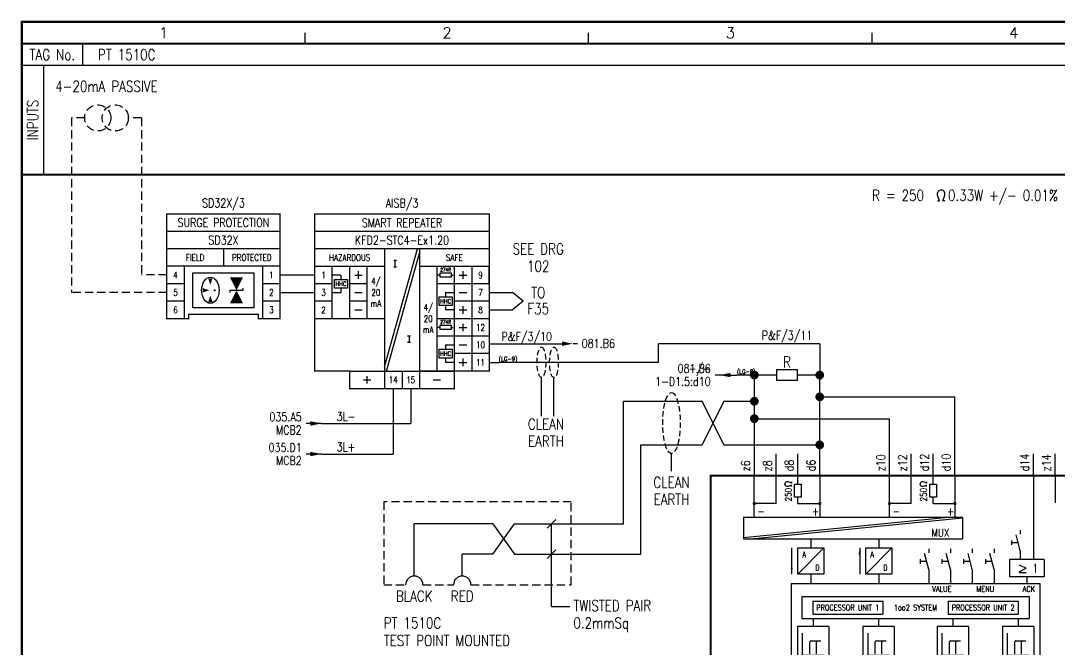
# Model space of a CAD drawing. Extents: x 0 to 414, y 0 to 285.
# Drawn here: x 15.7 to 253.9, y 141.2 to 285.2 of the extents above; entities that cross this region are included whole.
import ezdxf
from ezdxf.enums import TextEntityAlignment as Align

# ---------------------------------------------------------------- set-up
doc = ezdxf.new("R2010")
doc.units = 0
doc.header["$LTSCALE"] = 5
doc.header["$MEASUREMENT"] = 0
doc.linetypes.add('CONTINU', pattern=[0])
doc.linetypes.add('HIDDEN', pattern=[0.375, 0.25, -0.125])
doc.layers.get('0').update_dxf_attribs({"linetype": 'CONTINUOUS'})
for name, color, linetype in [('ADD', 2, 'CONTINUOUS'), ('CATALOGUE', 2, 'CONTINUOUS'), ('COL', 2, 'CONTINU'), ('COM', 2, 'CONTINUOUS'), ('DES', 2, 'CONTINUOUS'), ('GROUP', 2, 'CONTINUOUS'), ('LAB', 2, 'CONTINUOUS'), ('LOCATION', 2, 'CONTINUOUS'), ('MCABMARKON', 4, 'CONTINUOUS'), ('PCABGREY-0_22', 7, 'CONTINUOUS'), ('PCABMARKON', 7, 'CONTINUOUS'), ('RACK', 2, 'CONTINUOUS'), ('RECORD', 2, 'CONTINUOUS'), ('ROW', 2, 'CONTINU'), ('SLOT', 2, 'CONTINUOUS'), ('SNA', 2, 'CONTINUOUS'), ('SPOTS', 7, 'CONTINUOUS'), ('TEXT', 2, 'CONTINUOUS'), ('TPOL', 3, 'CONTINUOUS'), ('UPS', 2, 'CONTINUOUS'), ('XR_FUNCTION', 2, 'CONTINUOUS'), ('XR_MAIN', 2, 'CONTINUOUS'), ('ZONE', 2, 'CONTINUOUS')]:
    doc.layers.add(name, color=color, linetype=linetype)
doc.layers.add('MCABGREY-0_22', color=4, linetype='CONTINUOUS', plot=False)
doc.styles.add('CATALOGU', font='romans.shx', dxfattribs={"width": 0.8})
doc.styles.add('CROSSREF', font='ROMANS.shx', dxfattribs={"width": 0.8, "height": 1})
doc.styles.add('FUNCTION', font='romans.shx', dxfattribs={"width": 0.8, "height": 2.5})
doc.styles.add('GROUP', font='romans.shx', dxfattribs={"width": 0.8, "height": 2.5})
doc.styles.add('LOCATION', font='ROMANS.shx', dxfattribs={"width": 0.8, "height": 2.5})
doc.styles.add('PINS', font='romans.shx', dxfattribs={"width": 0.8, "height": 2})
doc.styles.add('RACK', font='romans.shx', dxfattribs={"width": 0.8, "height": 2})
doc.styles.add('REFERENC', font='romans.shx', dxfattribs={"width": 0.8})
doc.styles.add('ROMAND', font='ROMAND')
doc.styles.add('ROMANS', font='romans.shx', dxfattribs={"width": 0.8})
doc.styles.add('SLOT', font='romans.shx', dxfattribs={"width": 0.8, "height": 2})
doc.styles.add('SYMBOL', font='romans.shx', dxfattribs={"width": 0.8})
doc.styles.add('WIRES', font='ROMANS.shx', dxfattribs={"width": 0.8, "height": 2})
doc.styles.add('ZONE', font='ROMANS.shx', dxfattribs={"width": 0.8, "height": 2.5})
doc.dimstyles.get("Standard").update_dxf_attribs({"dimtxt": 0.18, "dimasz": 0.18, "dimexe": 0.18, "dimexo": 0.0625, "dimgap": 0.09, "dimtad": 0, "dimtih": 1, "dimtoh": 1, "dimdec": 4, "dimzin": 0, "dimdsep": 46, "dimtxsty": 'STANDARD', "dimcen": 0.09, "dimadec": 0, "dimazin": 0, "dimtfac": 1, "dimtdec": 4, "dimtofl": 0, "dimtmove": 0, "dimatfit": 3, "dimfxl": 1, "dimtolj": 1, "dimtzin": 0, "dimarcsym": 0})

# ---------------------------------------------------------------- blocks, each defined once
blk = doc.blocks.new('OHM')
for p, q in [((-0.1906, 0.9524), (-0.0478, 1)), ((-0.0478, 1), (0.0478, 1)), ((0.1906, 0.9524), (0.0478, 1)), ((-0.3342, 0), (-0.143, 0)), ((-0.3338, 0.714), (-0.2858, 0.8572)), ((-0.3338, 0.5224), (-0.3338, 0.714)), ((-0.2858, 0.3332), (-0.3338, 0.5224)), ((-0.2858, 0.8572), (-0.1906, 0.9524)), ((-0.143, 0), (-0.2858, 0.3332)), ((0.143, 0), (0.2858, 0.3332)), ((0.3342, 0), (0.143, 0)), ((0.2858, 0.8572), (0.1906, 0.9524)), ((0.3338, 0.714), (0.2858, 0.8572)), ((0.2858, 0.3332), (0.3338, 0.5224)), ((0.3338, 0.5224), (0.3338, 0.714))]:
    blk.add_line(p, q)
blk = doc.blocks.new('A$C7A406D00')
for p, q in [((20, -4), (-20, -4)), ((20, -8), (-20, -8)), ((-4, -8), (-4, -40)), ((-4, -35.046), (3.523, -8)), ((-3.523, -36), (4, -8.954)), ((4, -8), (4, -40)), ((-1.8888, -10.603), (-1.2329, -10.603)), ((-1.5608, -12.103), (-1.5608, -10.603)), ((-4, -12), (-20, -12)), ((-16, -24), (-16, -12)), ((-14, -14), (-16, -14)), ((-14, -14), (-14, -15)), ((-12, -24), (-12, -12)), ((-10.8573, -13.999), (-9.1384, -13.999)), ((-9.9979, -14.8584), (-9.9979, -13.1395)), ((-8, -24), (-8, -12)), ((-1.8888, -12.103), (-1.2329, -12.103)), ((20, -12), (4, -12)), ((8, -12), (8, -36)), ((8.75, -14), (8.25, -14)), ((8.75, -14.5), (8.75, -13.5)), ((8.75, -13.5), (11.25, -13.5)), ((11.25, -13.5), (11.25, -14.5)), ((11.25, -14), (11.75, -14)), ((12, -12), (12, -36)), ((13.1427, -13.999), (14.8616, -13.999)), ((14.0021, -14.8584), (14.0021, -13.1395)), ((16, -12), (16, -36)), ((-16, -16), (-20, -16)), ((-15.5, -15), (-12.5, -15)), ((-15.5, -17), (-15.5, -15)), ((-12.5, -15), (-12.5, -17)), ((-8, -16), (-12, -16)), ((20, -16), (8, -16)), ((11.25, -14.5), (8.75, -14.5)), ((-16, -18), (-14, -18)), ((-12.5, -17), (-15.5, -17)), ((-14, -17), (-14, -18)), ((-10.8573, -17.999), (-9.1384, -17.999)), ((8.5, -21), (8.5, -19)), ((8.5, -19), (11.5, -19)), ((10, -18), (12, -18)), ((10, -18), (10, -19)), ((11.5, -19), (11.5, -21)), ((13.1427, -17.999), (14.8616, -17.999)), ((-16, -20), (-20, -20)), ((-8, -20), (-12, -20)), ((11.5, -21), (8.5, -21)), ((10, -21), (10, -22)), ((16, -20), (12, -20)), ((14.0021, -22.8584), (14.0021, -21.1395)), ((20, -20), (16, -20)), ((-10.8573, -21.999), (-9.1384, -21.999)), ((12, -22), (10, -22)), ((13.1427, -21.999), (14.8616, -21.999)), ((-4, -24), (-20, -24)), ((20, -24), (8, -24)), ((8.75, -26), (8.25, -26)), ((8.75, -25.5), (11.25, -25.5)), ((8.75, -26.5), (8.75, -25.5)), ((11.25, -25.5), (11.25, -26.5)), ((11.25, -26), (11.75, -26)), ((13.1427, -25.999), (14.8616, -25.999)), ((14.0021, -26.8584), (14.0021, -25.1395)), ((1.2931, -27.897), (1.949, -27.897)), ((1.621, -27.897), (1.621, -29.397)), ((20, -28), (8, -28)), ((11.25, -26.5), (8.75, -26.5)), ((1.2931, -29.397), (1.949, -29.397)), ((10, -30), (10, -31)), ((10, -30), (12, -30)), ((13.1427, -29.999), (14.8616, -29.999)), ((8.5, -33), (8.5, -31)), ((8.5, -31), (11.5, -31)), ((11.5, -33), (8.5, -33)), ((10, -33), (10, -34)), ((11.5, -31), (11.5, -33)), ((16, -32), (12, -32)), ((14.0021, -34.8584), (14.0021, -33.1395)), ((20, -32), (16, -32)), ((12, -34), (10, -34)), ((13.1427, -33.999), (14.8616, -33.999)), ((-12, -36), (12, -36)), ((-8.8594, -37.999), (-7.1405, -37.999)), ((-8, -38.8584), (-8, -37.1395)), ((0, -36), (0, -40)), ((20, -36), (4, -36)), ((7.1406, -37.999), (8.8595, -37.999))]:
    blk.add_line(p, q)
at = {"const_width": 0.3}
blk.add_lwpolyline([(-12, -36), (-12, -40), (12, -40), (12, -36), (20, -36), (20, 0), (-20, 0), (-20, -36)], close=True, dxfattribs=at)
at = {"style": 'ROMANS', "width": 0.8}
for s, height, p in [('SMART REPEATER', 2, (0, -2)), ('HAZARDOUS', 1.5, (-12, -10)), ('SAFE', 1.5, (12, -10)), ('1', 1.5, (-18, -14)), ('9', 1.5, (18, -14)), ('4/', 1.5, (-6, -15.5)), ('3', 1.5, (-18, -18)), ('20', 1.5, (-6, -18)), ('7', 1.5, (18, -18)), ('2', 1.5, (-18, -22)), ('mA', 1.5, (-6, -20.5)), ('4/', 1.5, (6, -21.5)), ('8', 1.5, (18, -22)), ('20', 1.5, (6, -24)), ('mA', 1.5, (6, -26.5)), ('12', 1.5, (18, -26)), ('10', 1.5, (18, -30)), ('11', 1.5, (18, -34)), ('14', 1.5, (-2, -38)), ('15', 1.5, (2, -38))]:
    blk.add_text(s, height=height, dxfattribs=at).set_placement(p, align=Align.MIDDLE)
at = {"color": 3, "style": 'ROMANS', "width": 0.8}
for s, height, p in [('274R', 0.8, (10, -12.75)), ('HHC', 1, (-14, -16)), ('HHC', 1, (10, -20)), ('274R', 0.8, (10, -24.75)), ('HHC', 1, (10, -32))]:
    blk.add_text(s, height=height, dxfattribs=at).set_placement(p, align=Align.MIDDLE)
at = {"layer": 'CATALOGUE', "style": 'CATALOGU', "width": 0.8, "flags": 1}
blk.add_attdef('CATALOGUE', (22.25, -3.999), '', height=1, dxfattribs=at)
at = {"layer": 'LOCATION', "style": 'LOCATION', "width": 0.8, "flags": 1}
blk.add_attdef('LOCATION', (22.25, -5.999), '', height=1, dxfattribs=at)
at = {"layer": 'RECORD', "color": 7, "style": 'REFERENC', "width": 0.8}
blk.add_attdef('RECORD', text='', height=2, dxfattribs=at).set_placement((0, -6), align=Align.MIDDLE)
at = {"layer": 'SNA', "style": 'SYMBOL', "width": 0.8}
blk.add_attdef('SNA', text='', height=2, dxfattribs=at).set_placement((0, 1.5), align=Align.CENTER)
at = {"layer": 'TPOL', "style": 'PINS', "width": 0.8, "flags": 1}
for tag, p in [('CN9', (-20, -14)), ('CN10', (-20, -18)), ('CN11', (-20, -22))]:
    blk.add_attdef(tag, text='', height=1.5, dxfattribs=at).set_placement(p, align=Align.MIDDLE_LEFT)
for tag, p in [('CN3', (20, -14)), ('CN4', (20, -18)), ('CN5', (20, -22)), ('CN6', (20, -26)), ('CN7', (20, -30)), ('CN8', (20, -34))]:
    blk.add_attdef(tag, text='', height=1.5, dxfattribs=at).set_placement(p, align=Align.MIDDLE_RIGHT)
for tag, p in [('CN2', (-2, -40)), ('CN1', (2, -40))]:
    blk.add_attdef(tag, text='', height=1.5, dxfattribs=at).set_placement(p, align=Align.CENTER)
at = {"layer": 'ZONE', "style": 'ZONE', "width": 0.8, "flags": 1}
blk.add_attdef('ZONE', (22.25, -7.999), '', height=1, dxfattribs=at)
blk = doc.blocks.new('SD32XIN')
for p, q in [((26, 10), (0, 10)), ((26, 6), (0, 6)), ((13, 6), (13, 2)), ((26, 2), (0, 2)), ((4, 2), (4, -10)), ((6, 0.5), (20, 0.5)), ((6, -7.5), (6, 0.5)), ((20, 0.5), (20, -7.5)), ((22, -10), (22, 2)), ((4, -2), (0, -2)), ((26, -2), (22, -2)), ((14.5, -3.5), (17.5, -3.5)), ((14.5, -3.5), (14.5, -4)), ((17.5, -3.5), (17.5, -3)), ((4, -6), (0, -6)), ((26, -6), (22, -6)), ((20, -7.5), (6, -7.5))]:
    blk.add_line(p, q)
at = {"const_width": 0.3}
blk.add_lwpolyline([(21, -9), (21, -10), (26, -10), (26, 14), (0, 14), (0, -10), (5, -10), (5, -9)], close=True, dxfattribs=at)
for points in [[(16, -0.5, 3, 0, 0), (16, -3.5, 0, 0, 0)], [(10, -0.75, 1, 0, 0), (10, -2.25, 0, 0, 0)], [(16, -6.5, 3, 0, 0), (16, -3.5, 0, 0, 0)], [(8.25, -3.5, 1, 0, 0), (9.75, -3.5, 0, 0, 0)], [(10, -6.25, 1, 0, 0), (10, -4.75, 0, 0, 0)]]:
    blk.add_lwpolyline(points, format="xyseb")
at = {"const_width": 0.25}
blk.add_lwpolyline([(10.88, -3.5, 1), (11.12, -3.5, 1)], format="xyb", close=True, dxfattribs=at)
blk.add_ellipse((10, -3.5), major_axis=(0, -3), ratio=0.6667)
at = {"style": 'ROMANS', "width": 0.8}
for s, height, p in [('SURGE PROTECTION', 2, (13, 12)), ('SD32X', 2, (13, 8)), ('FIELD', 1.5, (6.5, 4)), ('PROTECTED', 1.5, (19.5, 4)), ('4', 1.5, (2, 0)), ('1', 1.5, (24, 0)), ('5', 1.5, (2, -4)), ('2', 1.5, (24, -4)), ('6', 1.5, (2, -8)), ('3', 1.5, (24, -8))]:
    blk.add_text(s, height=height, dxfattribs=at).set_placement(p, align=Align.MIDDLE)
at = {"layer": 'CATALOGUE', "style": 'CATALOGU', "width": 0.8, "flags": 1}
blk.add_attdef('CATALOGUE', (28, 10), '', height=1, dxfattribs=at)
at = {"layer": 'LOCATION', "style": 'LOCATION', "width": 0.8, "flags": 1}
blk.add_attdef('LOCATION', (28, 8), '', height=1, dxfattribs=at)
at = {"layer": 'RECORD', "style": 'REFERENC', "width": 0.8, "flags": 1}
blk.add_attdef('RECORD', (28, 12), '', height=1, dxfattribs=at)
at = {"layer": 'SNA', "style": 'SYMBOL', "width": 0.8}
blk.add_attdef('SNA', text='', height=2, dxfattribs=at).set_placement((13, 15.5), align=Align.CENTER)
at = {"layer": 'TPOL', "style": 'PINS', "width": 0.8, "flags": 1}
for tag, p in [('CN1', (0, 0)), ('CN2', (0, -4)), ('CN3', (0, -8))]:
    blk.add_attdef(tag, text='', height=1.5, dxfattribs=at).set_placement(p, align=Align.MIDDLE_LEFT)
for tag, p in [('CN4', (26, 0)), ('CN5', (26, -4)), ('CN6', (26, -8))]:
    blk.add_attdef(tag, text='', height=1.5, dxfattribs=at).set_placement(p, align=Align.MIDDLE_RIGHT)
at = {"layer": 'ZONE', "style": 'ZONE', "width": 0.8, "flags": 1}
blk.add_attdef('ZONE', (28, 6), '', height=1, dxfattribs=at)
blk = doc.blocks.new('HS-A3')
at = {"color": 1}
for p, q in [((81, 280), (81, 282.5)), ((146, 280), (146, 282.5)), ((211, 280), (211, 282.5))]:
    blk.add_line(p, q, dxfattribs=at)
at = {"color": 1, "const_width": 0.5}
blk.add_lwpolyline([(16, 3), (409, 3), (409, 285), (16, 285)], close=True, dxfattribs=at)
blk.add_lwpolyline([(16, 280), (404, 280)], dxfattribs=at)
at = {"color": 2, "style": 'ROMAND'}
for s, p in [('1', (48.5, 282.5)), ('2', (113.5, 282.5)), ('3', (178.5, 282.5)), ('4', (243.5, 282.5))]:
    blk.add_text(s, height=2.5, dxfattribs=at).set_placement(p, align=Align.MIDDLE)
at = {"layer": 'COL', "style": 'ROMAND', "flags": 9}
for tag, p in [('COL1', (48.5, 282.5)), ('COL2', (113.5, 282.5)), ('COL3', (178.5, 282.5)), ('COL4', (243.5, 282.5)), ('COL5', (308.5, 282.5)), ('COL6', (373.5, 282.5))]:
    blk.add_attdef(tag, p, '', height=2.5, dxfattribs=at)
at = {"layer": 'ROW', "style": 'ROMAND', "flags": 9}
for tag, p in [('ROW1', (406.5, 249.5)), ('ROW2', (406.5, 188.5)), ('ROW3', (406.5, 127.5)), ('ROW4', (406.5, 66.5))]:
    blk.add_attdef(tag, p, '', height=2.5, dxfattribs=at)
at = {"layer": 'UPS', "color": 3, "style": 'ROMANS', "width": 0.8, "flags": 8}
blk.add_attdef('PROJS->NOMPRO', text='', height=1.7, rotation=90, dxfattribs=at).set_placement((13.5, 35), align=Align.MIDDLE_LEFT)
at = {"layer": 'UPS', "style": 'ROMANS', "width": 0.8, "flags": 8}
for tag, height, p in [('PLANOS->VERIF', 2.5, (293.5, 34.25)), ('PLANOS->CANVI1', 2.5, (109, 29.25)), ('PLANOS->NCAN1', 2.5, (149, 29.25)), ('PLANOS->DCAN1', 2.5, (262.5, 29.25)), ('PLANOS->ORIG', 2.5, (293.5, 29.25)), ('PLANOS->CANVI2', 2.5, (109, 24.25)), ('PLANOS->NCAN2', 2.5, (149, 24.25)), ('PLANOS->DCAN2', 2.5, (262.5, 24.25)), ('PLANOS->HECHF', 2.5, (293.5, 24.25)), ('PLANOS->CANVI3', 2.5, (109, 19.25)), ('PLANOS->NCAN3', 2.5, (149, 19.25)), ('PLANOS->DCAN3', 2.5, (262.5, 19.25)), ('PLANOS->HECHD', 2.5, (293.5, 19.25)), ('PLANOS->CANVI4', 2.5, (109, 14.25)), ('PLANOS->NCAN4', 2.5, (149, 14.25)), ('PLANOS->DCAN4', 2.5, (262.5, 14.25)), ('PLANOS->DATACREA', 2.5, (293.5, 14.25)), ('PLANOS->CANVI5', 2.5, (109, 9.25)), ('PLANOS->NCAN5', 2.5, (149, 9.25)), ('PLANOS->DCAN5', 2.5, (262.5, 9.25)), ('PLANOS->NR1', 2.5, (293.5, 9.25)), ('PROJS->DESCPRO3', 5, (345.5, 5.5)), ('PLANOS->PLANO', 5, (378.5, 5.5)), ('PLANOS->USER', 5, (402.75, 5.5)), ('PLANOS->NR2', 2.5, (293.5, 4.25))]:
    blk.add_attdef(tag, text='', height=height, dxfattribs=at).set_placement(p, align=Align.CENTER)
at = {"layer": 'UPS', "style": 'ROMANS', "width": 3.1263, "flags": 8}
blk.add_attdef('PLANOS->MCAN1', text='', height=2.5, rotation=0.061173, dxfattribs=at).set_placement((155, 31.6443), (254, 31.75), align=Align.FIT)
at = {"layer": 'UPS', "style": 'ROMANS', "flags": 8}
for tag, width, p, p2 in [('PLANOS->MCAN2', 3.0574, (155, 26.75), (254, 26.75)), ('PLANOS->MCAN3', 3.0574, (155, 21.75), (254, 21.75)), ('PLANOS->MCAN4', 3.0462, (155, 16.75), (254, 16.75)), ('PLANOS->MCAN5', 3.0574, (155, 11.75), (254, 11.75))]:
    blk.add_attdef(tag, text='', height=2.5, dxfattribs=dict(at, width=width)).set_placement(p, p2, align=Align.FIT)
at = {"layer": 'UPS', "style": 'ROMANS', "width": 0.8, "flags": 8}
blk.add_attdef('PLANOS->DENOM', (313.5, 24.25), '', height=2.5, dxfattribs=at)
at = {"layer": 'UPS', "color": 4, "style": 'ROMANS', "width": 0.8, "flags": 8}
for tag, p in [('PROJS->DESCPRO1', (303, 19.25)), ('PROJS->DESCPRO2', (303, 14.25))]:
    blk.add_attdef(tag, p, '', height=2.5, dxfattribs=at)
at = {"layer": 'UPS', "color": 3, "style": 'ROMANS', "width": 0.8, "flags": 8}
blk.add_attdef('PLANOS->PROTOTIPO', text='', height=1.7, dxfattribs=at).set_placement((39.5, 5.5), align=Align.MIDDLE_LEFT)
at = {"layer": 'UPS', "style": 'ROMANS', "width": 0.8, "flags": 8}
blk.add_attdef('PLANOS->OBS4', text='', height=2.5, dxfattribs=at).set_placement((107, 5.5), align=Align.MIDDLE_LEFT)
blk = doc.blocks.new('EQUPOT10')
blk.add_line((3.5, 0), (0, 0))
blk.add_solid([(3.5, -0.5), (3.5, 0.5), (1, 0)])
at = {"layer": 'TEXT', "style": 'ROMANS', "width": 0.8}
blk.add_attdef('CONNECTION', text='', height=2, dxfattribs=at).set_placement((-1, -1.5), align=Align.MIDDLE_RIGHT)
at = {"layer": 'TPOL', "style": 'ROMANS', "flags": 8}
blk.add_attdef('CN1', text='', height=0.0025, dxfattribs=at).set_placement((3, 0), align=Align.MIDDLE_RIGHT)
at = {"layer": 'XR_FUNCTION', "style": 'FUNCTION', "width": 0.8, "flags": 1}
blk.add_attdef('XR_FUNCTION', text='', height=2, dxfattribs=at).set_placement((3.5, 0), align=Align.MIDDLE_LEFT)
at = {"layer": 'XR_MAIN', "style": 'CROSSREF', "width": 0.8}
for tag in ['XR_PREV', 'XR_NEXT']:
    blk.add_attdef(tag, text='', height=2, dxfattribs=at).set_placement((-1, 1.5), align=Align.MIDDLE_RIGHT)
blk = doc.blocks.new('62100-12')
for p, q in [((0, -9.472), (0, 0)), ((5, -6.3692), (5, 0)), ((10, -1.9457), (10, 0)), ((15, 0), (15, -9.472)), ((31, -9.472), (31, 0)), ((36, -6.3692), (36, 0)), ((41, -1.9457), (41, 0)), ((46, 0), (46, -9.472)), ((64, 0), (64, -19.1731)), ((69, 0), (69, -6.2457)), ((72, 0), (72, -59)), ((72, -54.5399), (72, 0)), ((73, -59), (73, 0)), ((7.0964, -1.607), (7.0258, -1.8312)), ((7.0258, -1.8312), (7.0258, -1.9813)), ((7.0964, -2.2055), (7.0258, -1.9813)), ((7.2377, -1.4576), (7.0964, -1.607)), ((7.2377, -2.355), (7.0964, -2.2055)), ((7.4503, -1.3822), (7.2377, -1.4576)), ((7.4503, -2.4303), (7.2377, -2.355)), ((7.7347, -1.3822), (7.4503, -1.3822)), ((8.0155, -1.4576), (7.7347, -1.3822)), ((8.0155, -2.355), (7.7347, -2.4303)), ((8.51, -1.6818), (8.0155, -1.4576)), ((8.51, -2.1308), (8.0155, -2.355)), ((8.51, -1.3816), (8.51, -1.6818)), ((8.51, -2.4309), (8.51, -2.1308)), ((9.25, -1.9457), (10.75, -1.9457)), ((9.25, -4.9457), (9.25, -1.9457)), ((10.75, -1.9457), (10.75, -4.9457)), ((38.0964, -1.607), (38.0258, -1.8312)), ((38.0258, -1.8312), (38.0258, -1.9813)), ((38.0964, -2.2055), (38.0258, -1.9813)), ((38.2377, -1.4576), (38.0964, -1.607)), ((38.2377, -2.355), (38.0964, -2.2055)), ((38.4503, -1.3822), (38.2377, -1.4576)), ((38.4503, -2.4303), (38.2377, -2.355)), ((38.7347, -1.3822), (38.4503, -1.3822)), ((39.0155, -1.4576), (38.7347, -1.3822)), ((39.0155, -2.355), (38.7347, -2.4303)), ((39.51, -1.6818), (39.0155, -1.4576)), ((39.51, -2.1308), (39.0155, -2.355)), ((39.51, -1.3816), (39.51, -1.6818)), ((39.51, -2.4309), (39.51, -2.1308)), ((40.25, -1.9457), (41.75, -1.9457)), ((40.25, -4.9457), (40.25, -1.9457)), ((41.75, -1.9457), (41.75, -4.9457)), ((7.7347, -2.4303), (7.4503, -2.4303)), ((38.7347, -2.4303), (38.4503, -2.4303)), ((5, -6.3692), (0, -6.3692)), ((10.75, -4.9457), (9.25, -4.9457)), ((10, -6.3692), (10, -4.9457)), ((10, -6.3692), (15, -6.3692)), ((36, -6.3692), (31, -6.3692)), ((41.75, -4.9457), (40.25, -4.9457)), ((41, -6.3692), (41, -4.9457)), ((41, -6.3692), (46, -6.3692)), ((45.2095, -9.472), (-2.5, -14.2207)), ((-2.5, -9.472), (47.7336, -9.472)), ((-2.5, -9.472), (-2.5, -14.472)), ((47.7336, -9.472), (47.7336, -14.472)), ((47.7336, -9.7232), (0.0241, -14.472)), ((76.4974, -11.4822), (80.0329, -15.0178)), ((76.4974, -15.0178), (80.0329, -11.4822)), ((61, -17.1713), (60.0223, -13.5225)), ((61, -12.4748), (61, -13.3938)), ((-2.5, -14.472), (47.7336, -14.472)), ((15.9583, -16.5522), (9.9583, -22.5522)), ((9.9583, -16.5522), (15.9583, -16.5522)), ((9.9583, -22.5522), (9.9583, -16.5522)), ((12.9583, -14.472), (12.9583, -16.5522)), ((15.9583, -16.5522), (15.9583, -22.5522)), ((31.5453, -16.5522), (25.5453, -22.5522)), ((25.5453, -16.5522), (31.5453, -16.5522)), ((25.5453, -22.5522), (25.5453, -16.5522)), ((28.5453, -14.472), (28.5453, -16.5522)), ((31.5453, -16.5522), (31.5453, -22.5522)), ((59.0112, -14.8469), (59.0112, -15.8469)), ((60.5112, -15.3469), (59.0112, -15.3469)), ((40, -21.4736), (39.0223, -17.8248)), ((40, -16.777), (40, -17.6961)), ((45, -21.4736), (44.0223, -17.8248)), ((45, -16.777), (45, -17.6961)), ((50, -21.4736), (49.0223, -17.8248)), ((50, -16.777), (50, -17.6961)), ((55, -21.4736), (54.0223, -17.8248)), ((55, -16.777), (55, -17.6961)), ((61, -17.1713), (61, -19.1731)), ((38.0112, -19.1492), (38.0112, -20.1492)), ((39.5112, -19.6492), (38.0112, -19.6492)), ((43.0112, -19.1492), (43.0112, -20.1492)), ((44.5112, -19.6492), (43.0112, -19.6492)), ((48.0112, -19.1492), (48.0112, -20.1492)), ((49.5112, -19.6492), (48.0112, -19.6492)), ((53.0112, -19.1492), (53.0112, -20.1492)), ((54.5112, -19.6492), (53.0112, -19.6492)), ((66.5, -19.1731), (58.5, -19.1731)), ((58.5, -19.1731), (58.5, -23.1731)), ((60.7603, -20.3882), (62.3603, -21.1882)), ((60.7603, -21.9882), (62.3603, -21.1882)), ((66.5, -19.1731), (66.5, -23.1731)), ((15.9583, -22.5522), (9.9583, -22.5522)), ((12.9583, -22.5522), (12.9583, -24.7043)), ((31.5453, -22.5522), (25.5453, -22.5522)), ((28.5453, -22.5522), (28.5453, -24.7043)), ((40, -21.4736), (40, -24.7043)), ((45, -21.4736), (45, -24.7043)), ((50, -21.4736), (50, -24.7043)), ((55, -21.4736), (55, -24.7043)), ((66.5, -23.1731), (58.5, -23.1731)), ((60.7603, -22.1882), (62.3603, -22.1882)), ((62.5, -23.1731), (62.5, -24.7043)), ((8.4161, -24.7043), (65.5, -24.7043)), ((8.4161, -24.7043), (8.4161, -45.5776)), ((65.5, -24.7043), (65.5, -45.5776)), ((10.9161, -27.7043), (63, -27.7043)), ((10.9161, -27.7043), (10.9161, -32.7043)), ((63, -27.7043), (63, -32.7043)), ((73, -27.9952), (93, -27.9952)), ((13.4161, -28.7043), (29.4581, -28.7043)), ((13.4161, -28.7043), (13.4161, -31.7043)), ((29.4581, -28.7043), (29.4581, -31.7043)), ((44.4581, -28.7043), (60.5, -28.7043)), ((44.4581, -28.7043), (44.4581, -31.7043)), ((60.5, -28.7043), (60.5, -31.7043)), ((10.9161, -32.7043), (63, -32.7043)), ((13.4161, -31.7043), (29.4581, -31.7043)), ((13.5, -32.7043), (13.5, -34.5776)), ((28.5, -32.7043), (28.5, -34.5776)), ((44.4581, -31.7043), (60.5, -31.7043)), ((45.5, -32.7043), (45.5, -34.5776)), ((60.5, -32.7043), (60.5, -34.5776)), ((17.0951, -34.5776), (9.9049, -34.5776)), ((9.9049, -34.5776), (9.9049, -42.5776)), ((17.0951, -34.5776), (17.0951, -42.5776)), ((32.0951, -34.5776), (24.9049, -34.5776)), ((24.9049, -34.5776), (24.9049, -42.5776)), ((32.0951, -34.5776), (32.0951, -42.5776)), ((49.0951, -34.5776), (41.9049, -34.5776)), ((41.9049, -34.5776), (41.9049, -42.5776)), ((49.0951, -34.5776), (49.0951, -42.5776)), ((64.0951, -34.5776), (56.9049, -34.5776)), ((56.9049, -34.5776), (56.9049, -42.5776)), ((64.0951, -34.5776), (64.0951, -42.5776)), ((76.4974, -37.013), (80.0329, -33.4774)), ((76.4974, -33.4774), (80.0329, -37.013)), ((11, -36.0776), (11, -41.0776)), ((12.75, -40.8276), (12.75, -38.0776)), ((13, -37.8276), (15.25, -37.8276)), ((14.25, -40.8276), (14.25, -38.0776)), ((26, -36.0776), (26, -41.0776)), ((27.75, -40.8276), (27.75, -38.0776)), ((28, -37.8276), (30.25, -37.8276)), ((29.25, -40.8276), (29.25, -38.0776)), ((43, -36.0776), (43, -41.0776)), ((44.75, -40.8276), (44.75, -38.0776)), ((45, -37.8276), (47.25, -37.8276)), ((46.25, -40.8276), (46.25, -38.0776)), ((58, -36.0776), (58, -41.0776)), ((59.75, -40.8276), (59.75, -38.0776)), ((60, -37.8276), (62.25, -37.8276)), ((61.25, -40.8276), (61.25, -38.0776)), ((9.9049, -42.5776), (17.0951, -42.5776)), ((11, -41.0776), (16, -41.0776)), ((13.5, -42.5776), (13.5, -46.8368)), ((24.9049, -42.5776), (32.0951, -42.5776)), ((26, -41.0776), (31, -41.0776)), ((28.5, -42.5776), (28.5, -46.8368)), ((41.9049, -42.5776), (49.0951, -42.5776)), ((43, -41.0776), (48, -41.0776)), ((45.5, -42.5776), (45.5, -46.8368)), ((56.9049, -42.5776), (64.0951, -42.5776)), ((58, -41.0776), (63, -41.0776)), ((60.5, -42.5776), (60.5, -46.8368)), ((88, -42.9952), (88, -46.2452)), ((93, -42.9952), (88, -42.9952)), ((8.4161, -45.5776), (65.5, -45.5776)), ((9.9049, -46.8368), (9.9049, -54.8368)), ((9.9049, -46.8368), (17.0951, -46.8368)), ((17.0951, -46.8368), (17.0951, -54.8368)), ((24.9049, -46.8368), (24.9049, -54.8368)), ((24.9049, -46.8368), (32.0951, -46.8368)), ((32.0951, -46.8368), (32.0951, -54.8368)), ((37, -45.5776), (37, -59)), ((41.9049, -46.8368), (41.9049, -54.8368)), ((41.9049, -46.8368), (49.0951, -46.8368)), ((49.0951, -46.8368), (49.0951, -54.8368)), ((56.9049, -46.8368), (64.0951, -46.8368)), ((56.9049, -46.8368), (56.9049, -54.8368)), ((64.0951, -46.8368), (64.0951, -54.8368)), ((1, -49.1613), (-1, -49.1613)), ((11, -48.6717), (16, -48.6717)), ((13.5, -53.0019), (11, -48.6717)), ((13.5, -53.0019), (16, -48.6717)), ((28.5, -53.0019), (26, -48.6717)), ((26, -48.6717), (31, -48.6717)), ((28.5, -53.0019), (31, -48.6717)), ((43, -48.6717), (48, -48.6717)), ((45.5, -53.0019), (43, -48.6717)), ((45.5, -53.0019), (48, -48.6717)), ((58, -48.6717), (63, -48.6717)), ((60.5, -53.0019), (58, -48.6717)), ((60.5, -53.0019), (63, -48.6717)), ((91, -47.9952), (86.7626, -52.2326)), ((88, -49.2452), (88, -52.9952)), ((91, -47.9952), (93, -47.9952)), ((2.5, -51.1613), (-2.5, -51.1613)), ((1.75, -50.1613), (-1.75, -50.1613)), ((0, -51.1613), (0, -59)), ((93, -52.9952), (88, -52.9952)), ((-5, -55.3495), (5, -55.3495)), ((-5, -55.3495), (-5, -59)), ((5, -55.3495), (5, -59)), ((9.9049, -54.8368), (17.0951, -54.8368)), ((11, -54.8368), (11, -59)), ((16, -54.8368), (16, -59)), ((24.9049, -54.8368), (32.0951, -54.8368)), ((26, -54.8368), (26, -59)), ((31, -54.8368), (31, -59)), ((41.9049, -54.8368), (49.0951, -54.8368)), ((43, -54.8368), (43, -59)), ((48, -54.8368), (48, -59)), ((56.9049, -54.8368), (64.0951, -54.8368)), ((58, -54.8368), (58, -59)), ((63, -54.8368), (63, -59)), ((73, -64), (92, -64)), ((92, -68), (73, -68))]:
    blk.add_line(p, q)
at = {"const_width": 0.5}
blk.add_lwpolyline([(-10, 0), (93, 0), (93, -59), (-10, -59)], close=True, dxfattribs=at)
for points, const_width in [([(-0.1875, -6.3692, 1), (0.1875, -6.3692, 1)], 0.375), ([(14.8125, -6.3692, 1), (15.1875, -6.3692, 1)], 0.375), ([(30.8125, -6.3692, 1), (31.1875, -6.3692, 1)], 0.375), ([(45.8125, -6.3692, 1), (46.1875, -6.3692, 1)], 0.375), ([(75.7652, -13.25, 1), (80.7652, -13.25, 1)], 0.3), ([(75.7652, -35.2452, 1), (80.7652, -35.2452, 1)], 0.3), ([(-0.1875, -55.3495, 1), (0.1875, -55.3495, 1)], 0.375)]:
    blk.add_lwpolyline(points, format="xyb", close=True, dxfattribs=dict(const_width=const_width))
for centre in [(13, -38.0776), (14.5, -38.0776), (28, -38.0776), (29.5, -38.0776), (45, -38.0776), (46.5, -38.0776), (60, -38.0776), (61.5, -38.0776)]:
    blk.add_arc(centre, 0.25, 90, 180)
at = {"style": 'ROMANS', "width": 0.8}
for s, height, p in [('DCM', 3, (83, -3.25)), ('RDY', 2.25, (78.2652, -8.25)), ('+', 2.25, (91, -9)), ('-', 2.25, (91, -14)), ('ERR', 2.25, (78.2652, -30.2452))]:
    blk.add_text(s, height=height, dxfattribs=at).set_placement(p, align=Align.MIDDLE)
for p in [(7.7967, -5.8758), (38.7967, -5.8758)]:
    blk.add_text('250', height=1.5, rotation=90, dxfattribs=at).set_placement(p, align=Align.MIDDLE_LEFT)
for s, p in [('-', (0.7459, -7.2787)), ('+', (13.2255, -7.2787)), ('-', (31.7459, -7.2787)), ('+', (44.2255, -7.2787)), ('T', (15.4675, -52.0269)), ('1', (18.1095, -52.0269)), ('T', (30.4675, -52.0269)), ('2', (33.1095, -52.0269)), ('T', (47.4675, -52.0269)), ('1', (50.1095, -52.0269)), ('T', (62.4675, -52.0269)), ('2', (65.1095, -52.0269)), ('-', (11.7459, -54.8368)), ('+', (16.7459, -54.8368)), ('-', (26.7459, -54.8368)), ('+', (31.7459, -54.8368)), ('-', (43.7459, -54.8368)), ('+', (48.7459, -54.8368)), ('-', (58.7459, -54.8368)), ('+', (63.7459, -54.8368))]:
    blk.add_text(s, height=1.8, dxfattribs=at).set_placement(p, align=Align.TOP_LEFT)
for s, height, p in [('COM', 2.5, (83.1866, -13.5)), ('1', 2, (63.7603, -22.1882)), ('MODULE', 1.8, (82.9078, -33.8535)), ('ERR0R', 1.8, (82.9078, -36.9369))]:
    blk.add_text(s, height=height, dxfattribs=at).set_placement(p)
blk.add_text('MUX', height=1.8, dxfattribs=at).set_placement((44.7111, -14.472), align=Align.BOTTOM_RIGHT)
for s, height, p in [('A', 1.35, (11.4583, -18.0522)), ('A', 1.35, (27.0453, -18.0522)), ('D', 1.35, (14.4583, -21.0522)), ('D', 1.35, (30.0453, -21.0522)), ('PROCESSOR UNIT 1', 1.3, (21.4371, -30.2043)), ('1oo2 SYSTEM', 1.3, (36.9581, -30.2043)), ('PROCESSOR UNIT 2', 1.3, (52.479, -30.2043)), ('CH. 1', 1.5, (21, -44.1603)), ('ALARM', 1.5, (37, -44.1603)), ('CH. 2', 1.5, (53, -44.1603))]:
    blk.add_text(s, height=height, dxfattribs=at).set_placement(p, align=Align.MIDDLE_CENTER)
for s, p in [('VALUE', (43, -25.3142)), ('MENU', (53, -25.3142)), ('ACK', (62.9721, -25.3142))]:
    blk.add_text(s, height=1.3, dxfattribs=at).set_placement(p, align=Align.TOP_CENTER)
at = {"layer": 'ADD', "style": 'PINS', "width": 0.8, "flags": 1}
blk.add_attdef('ADD1', text='', height=1.5, dxfattribs=at).set_placement((-12, -5), align=Align.RIGHT)
at = {"layer": 'COM', "style": 'PINS', "width": 0.8, "flags": 1}
blk.add_attdef('COM1', text='', height=1.5, dxfattribs=at).set_placement((-12, -9), align=Align.RIGHT)
at = {"layer": 'DES', "style": 'PINS', "width": 0.8, "flags": 1}
blk.add_attdef('DES1', text='', height=1.5, dxfattribs=at).set_placement((-12, -7), align=Align.RIGHT)
at = {"layer": 'GROUP', "style": 'GROUP', "width": 0.8, "flags": 1}
blk.add_attdef('GROUP', text='', height=1.5, dxfattribs=at).set_placement((-12, -15), align=Align.RIGHT)
at = {"layer": 'LAB', "style": 'PINS', "width": 0.8}
blk.add_attdef('LAB1', text='', height=2.5, dxfattribs=at).set_placement((73, -66), align=Align.MIDDLE_LEFT)
at = {"layer": 'RACK', "style": 'RACK', "width": 0.8}
blk.add_attdef('RACK', (73, -63), '', height=2.5, dxfattribs=at)
at = {"layer": 'SLOT', "style": 'SLOT', "width": 0.8}
blk.add_attdef('SLOT', (84.5, -63), '', height=2.5, dxfattribs=at)
at = {"layer": 'SNA', "style": 'SYMBOL', "width": 0.8, "flags": 1}
blk.add_attdef('SNA', text='', height=1.5, dxfattribs=at).set_placement((-12, -13), align=Align.RIGHT)
at = {"layer": 'TEXT', "color": 3, "style": 'PINS', "width": 0.8}
blk.add_text('z6', height=2, rotation=90, dxfattribs=at).set_placement((-2, 1), align=Align.MIDDLE_LEFT)
at = {"layer": 'TEXT', "style": 'ROMANS', "width": 0.8}
blk.add_text('.', height=2, dxfattribs=at).set_placement((83.5, -63))
at = {"layer": 'TPOL', "style": 'PINS', "width": 0.8}
for tag, p in [('CN2', (4, 1)), ('CN3', (9, 1)), ('CN4', (14, 1)), ('CN5', (30, 1)), ('CN6', (35, 1)), ('CN7', (40, 1)), ('CN8', (45, 1)), ('CN9', (63, 1)), ('CN10', (68, 1)), ('CN1', (-1, 1))]:
    blk.add_attdef(tag, p, '', height=2, rotation=90, dxfattribs=at)
for tag, p in [('CN23', (94, -8)), ('CN24', (94, -13)), ('CN25', (94, -32)), ('CN26', (94, -42)), ('CN27', (94, -47)), ('CN28', (94, -52))]:
    blk.add_attdef(tag, p, '', height=2, dxfattribs=at)
for tag, p in [('CN11', (-6, -60)), ('CN12', (-1, -60)), ('CN13', (4, -60)), ('CN14', (10, -60)), ('CN15', (15, -60)), ('CN16', (25, -60)), ('CN17', (30, -60)), ('CN18', (36, -60)), ('CN19', (42, -60)), ('CN20', (47, -60)), ('CN21', (57, -60)), ('CN22', (62, -60))]:
    blk.add_attdef(tag, text='', height=2, rotation=90, dxfattribs=at).set_placement(p, align=Align.RIGHT)
at = {"layer": 'XR_FUNCTION', "style": 'FUNCTION', "width": 0.8, "flags": 1}
blk.add_attdef('XR_FUNCTION', text='', height=1.5, dxfattribs=at).set_placement((-12, -11), align=Align.RIGHT)
at = {"layer": 'XR_MAIN', "style": 'CROSSREF', "width": 0.8, "flags": 1}
blk.add_attdef('XR_MAIN', text='', height=1.5, dxfattribs=at).set_placement((-12, -17), align=Align.RIGHT)
for points in [[(8.5737, -22.5522), (8.5737, -16.5522)], [(24.1606, -16.5522), (24.1606, -22.5522)]]:
    blk.add_leader(points, dimstyle='STANDARD', override={"dimasz": 1.5})

msp = doc.modelspace()

# ---------------------------------------------------------------- linework, layer by layer
at = {"color": 1}
for p, q in [((30, 275), (30, 280)), ((404, 275), (16, 275)), ((21, 275), (21, 250))]:
    msp.add_line(p, q, dxfattribs=at)
for p, q in [((123.1924, 224.9788), (123.1924, 228.9788)), ((75.2375, 227), (83.1924, 227)), ((75.2375, 223), (83.1924, 223)), ((123.1924, 222.9788), (128.512, 222.9788)), ((131.012, 220.9788), (128.512, 222.9788)), ((131.012, 220.9788), (128.512, 218.9788)), ((123.1924, 218.9788), (128.512, 218.9788)), ((143.4105, 211.2578), (142.4105, 211.2578)), ((123.1924, 206.9788), (125.3799, 206.9788)), ((177, 188.072), (172, 198.072)), ((177, 198.072), (172, 188.072)), ((84.6924, 192.9788), (81.1924, 192.9788)), ((84.6924, 192.9788), (88.1924, 192.9788)), ((84.6924, 185.9788), (81.1924, 185.9788)), ((84.6924, 185.9788), (88.1924, 185.9788)), ((124, 170), (129, 163)), ((124, 163), (129, 170))]:
    msp.add_line(p, q)
at = {"linetype": 'HIDDEN', "ltscale": 1.5}
for p, q in [((49.2375, 223), (27.4066, 223)), ((99, 175), (99, 156)), ((142, 175), (99, 175)), ((142, 156), (142, 175)), ((99, 156), (104, 156)), ((108, 156), (115, 156)), ((119, 156), (142, 156))]:
    msp.add_line(p, q, dxfattribs=at)
at = {"color": 3}
for p, q in [((135.1807, 194.6544), (135.1807, 203.4788)), ((138.0442, 194.6544), (138.0442, 203.4788)), ((165, 182.072), (165, 186.072)), ((136.5, 169), (138.5, 171)), ((137.5, 151), (137.5, 170)), ((136.5, 162), (138.5, 164)), ((137.5, 151), (141.6529, 151))]:
    msp.add_line(p, q, dxfattribs=at)
at = {"color": 1, "const_width": 0.5}
msp.add_lwpolyline([(404, 250), (16, 250)], dxfattribs=at)
msp.add_lwpolyline([(189.1, 205.272), (189.1, 202.872), (193.9, 202.872), (193.9, 205.272)], close=True)
at = {"linetype": 'HIDDEN', "ltscale": 1.5}
for centre in [(33.4066, 263), (37.4066, 263)]:
    msp.add_circle(centre, 3, dxfattribs=at)
for centre in [(106, 156), (117, 156)]:
    msp.add_arc(centre, 2, 0, 180)
at = {"color": 3, "linetype": 'HIDDEN'}
for centre, major_axis in [((135.1783, 206.9788), (0, 3.5)), ((138.0442, 206.9788), (0, 3.5)), ((165, 193.072), (0, 7))]:
    msp.add_ellipse(centre, major_axis=major_axis, ratio=0.2857, dxfattribs=at)
for points in [[(139.9105, 211.7578), (139.9105, 210.7578), (142.4105, 211.2578)], [(82.1924, 193.4788), (82.1924, 192.4788), (84.6924, 192.9788)], [(82.1924, 186.4788), (82.1924, 185.4788), (84.6924, 185.9788)]]:
    msp.add_solid(points)
at = {"layer": 'PCABGREY-0_22', "linetype": 'HIDDEN', "ltscale": 1.5}
for p, q in [((27.4066, 263), (27.4066, 223)), ((30.4066, 263), (27.4066, 263)), ((43.4066, 263), (40.4066, 263)), ((43.4066, 263), (43.4066, 227)), ((49.2375, 227), (43.4066, 227))]:
    msp.add_line(p, q, dxfattribs=at)
at = {"layer": 'PCABGREY-0_22'}
for p, q in [((123.1924, 211.2578), (139.9105, 211.2578)), ((199, 211.2578), (162, 211.2578)), ((162, 206.9788), (162, 211.2578)), ((199, 211.2578), (199, 203)), ((162, 206.9788), (125.3799, 206.9788)), ((178.5, 204.072), (180, 204.072)), ((184, 204.072), (180, 204.072)), ((184, 204.072), (184, 194.072)), ((189.1, 204.072), (184, 204.072)), ((199, 204.072), (193.9, 204.072)), ((199, 181), (199, 203)), ((154, 170), (154, 198.072)), ((154, 198.072), (172, 198.072)), ((177, 198.072), (184, 198.072)), ((184, 198), (184, 181)), ((199, 199.072), (230, 199.072)), ((230, 181), (230, 199.072)), ((184, 194.072), (215, 194.072)), ((215, 181), (215, 194.072)), ((158, 163), (158, 188.072)), ((158, 188.072), (172, 188.072)), ((177, 188.072), (199, 188.072)), ((189, 181), (189, 186)), ((194, 181), (194, 186)), ((220, 181), (220, 186)), ((225, 181), (225, 186)), ((248, 181), (248, 186)), ((253, 181), (253, 186)), ((106, 158), (106, 170)), ((124, 170), (106, 170)), ((129, 170), (154, 170)), ((117, 158), (117, 163)), ((124, 163), (117, 163)), ((129, 163), (158, 163))]:
    msp.add_line(p, q, dxfattribs=at)
at = {"layer": 'PCABMARKON'}
for p, q in [((101.1924, 200.9788), (101.1924, 185.9788)), ((105.1924, 200.9788), (105.1924, 192.9788)), ((88.1924, 192.9788), (105.1924, 192.9788)), ((88.1924, 185.9788), (101.1924, 185.9788))]:
    msp.add_line(p, q, dxfattribs=at)
at = {"layer": 'SPOTS', "color": 7, "const_width": 1}
for points in [[(184, 204.572, 1), (184, 203.572, 1)], [(198.5, 204.072, 1), (199.5, 204.072, 1)], [(184, 198.572, 1), (184, 197.572, 1)], [(198.5, 199.072, 1), (199.5, 199.072, 1)], [(183.5, 194.072, 1), (184.5, 194.072, 1)], [(198.5, 188.072, 1), (199.5, 188.072, 1)]]:
    msp.add_lwpolyline(points, format="xyb", close=True, dxfattribs=at)

# ---------------------------------------------------------------- block references
msp.add_blockref('HS-A3', (0, 0))
for name, p, values in [('SD32XIN', (49.2375, 227), {'SNA': 'SD32X/3'}), ('A$C7A406D00', (103.1924, 240.9788), {'RECORD': 'KFD2-STC4-Ex1.20', 'SNA': 'AISB/3'}), ('EQUPOT10', (175, 204.072), {'CN1': '1', 'CONNECTION': '1-D1.5:d10', 'XR_NEXT': '-/-', 'XR_PREV': '081.B6'}), ('62100-12', (184, 181), {'CN1': 'z6', 'CN2': 'z8', 'CN3': 'd8', 'CN4': 'd6', 'CN5': 'z10', 'CN6': 'z12', 'CN7': 'd12', 'CN8': 'd10', 'CN9': 'd14', 'CN10': 'z14', 'CN11': 'b30', 'CN12': 'z4', 'CN13': 'd4', 'CN14': 'z18', 'CN15': 'd18', 'CN16': 'z20', 'CN17': 'd20', 'CN18': 'z16', 'CN19': 'z22', 'CN20': 'd22', 'CN21': 'z24', 'CN22': 'd24', 'CN23': 'z28', 'CN24': 'b28', 'CN25': 'd28', 'CN26': 'd26', 'CN27': 'z26', 'CN28': 'b26', 'SLOT': '6', 'RACK': '1-D1', 'LAB1': '62-100/1,2'})]:
    msp.add_blockref(name, p).add_auto_attribs(values)
at = {"layer": 'TEXT', "xscale": 2.5, "yscale": 2.5, "zscale": 2.5}
msp.add_blockref('OHM', (226.8616, 244), dxfattribs=at)

# ---------------------------------------------------------------- texts
at = {"color": 1, "style": 'ROMANS', "width": 0.8}
msp.add_text('TAG No.', height=2.5, dxfattribs=at).set_placement((23, 277.5), align=Align.MIDDLE)
msp.add_text('INPUTS', height=2.5, rotation=90, dxfattribs=at).set_placement((18.5, 262.5), align=Align.MIDDLE)
at = {"style": 'ROMANS', "flags": 8}
msp.add_attdef('CN1', text='1', height=0.0025, dxfattribs=at).set_placement((84.1924, 192.9788), align=Align.MIDDLE_RIGHT)
at = {"layer": 'MCABGREY-0_22', "style": 'WIRES', "width": 0.8}
for s, p in [('(LG-9)', (125.3799, 206.9788)), ('(LG-8)', (180, 204.072))]:
    msp.add_text(s, height=1, dxfattribs=at).set_placement(p, align=Align.BOTTOM_LEFT)
at = {"layer": 'MCABMARKON', "style": 'WIRES', "width": 0.8}
for s, p in [('3L-', (88.1924, 192.9788)), ('3L+', (88.1924, 185.9788))]:
    msp.add_text(s, height=2, dxfattribs=at).set_placement(p, align=Align.BOTTOM_LEFT)
at = {"layer": 'TEXT', "style": 'ROMANS', "width": 0.8}
for s, height, p in [('PT 1510C', 2.5, (40.048, 277.5)), ('4-20mA PASSIVE', 2.5, (35.4066, 270.2361)), ('SEE DRG', 2.5, (134.4305, 232.9729)), ('102', 2.5, (134.4305, 229)), ('TO', 2.5, (134.4305, 222.9729)), ('F35', 2.5, (134.4305, 219.2632)), ('P&F/3/11', 2, (191.5, 213.0317)), ('R', 2.5, (191.5, 207.072)), ('CLEAN', 2.5, (136.213, 192.8239)), ('EARTH', 2.5, (136.213, 188.9239)), ('CLEAN', 2.5, (165, 179.472)), ('EARTH', 2.5, (165, 175.572)), ('BLACK', 2.5, (106, 153.4)), ('RED', 2.5, (117, 153.4))]:
    msp.add_text(s, height=height, dxfattribs=at).set_placement(p, align=Align.MIDDLE)
for s, p in [('R = 250   0.33W +/- 0.01%', (211, 244)), ('TWISTED PAIR', (142.5, 150)), ('PT 1510C', (99, 146)), ('0.2mmSq', (142.5, 146)), ('TEST POINT MOUNTED', (99, 142))]:
    msp.add_text(s, height=2.5, dxfattribs=at).set_placement(p)
at = {"layer": 'TEXT', "width": 0.8}
for tag, text, style, p in [('035.A5', '', 'CROSSREF', (80.1924, 194.4788)), ('MCB2', '??:??', 'ROMANS', (80.1924, 191.4788)), ('035.D1', '', 'CROSSREF', (80.1924, 187.4788)), ('MCB2', '??:??', 'ROMANS', (80.1924, 184.4788))]:
    msp.add_attdef(tag, text=text, height=2, dxfattribs=dict(at, style=style)).set_placement(p, align=Align.MIDDLE_RIGHT)
at = {"layer": 'TPOL', "style": 'ROMANS', "flags": 8}
msp.add_attdef('CN1', (139.9105, 211.2578), '1', height=0.0025, dxfattribs=at)
at = {"layer": 'XR_MAIN', "style": 'CROSSREF', "width": 0.8}
for tag, p in [('P&F/3/10', (126.0088, 212.8807)), ('081.B6', (144.4105, 211.324))]:
    msp.add_attdef(tag, text='', height=2, dxfattribs=at).set_placement(p, align=Align.MIDDLE_LEFT)

doc.saveas('drawing.dxf')
